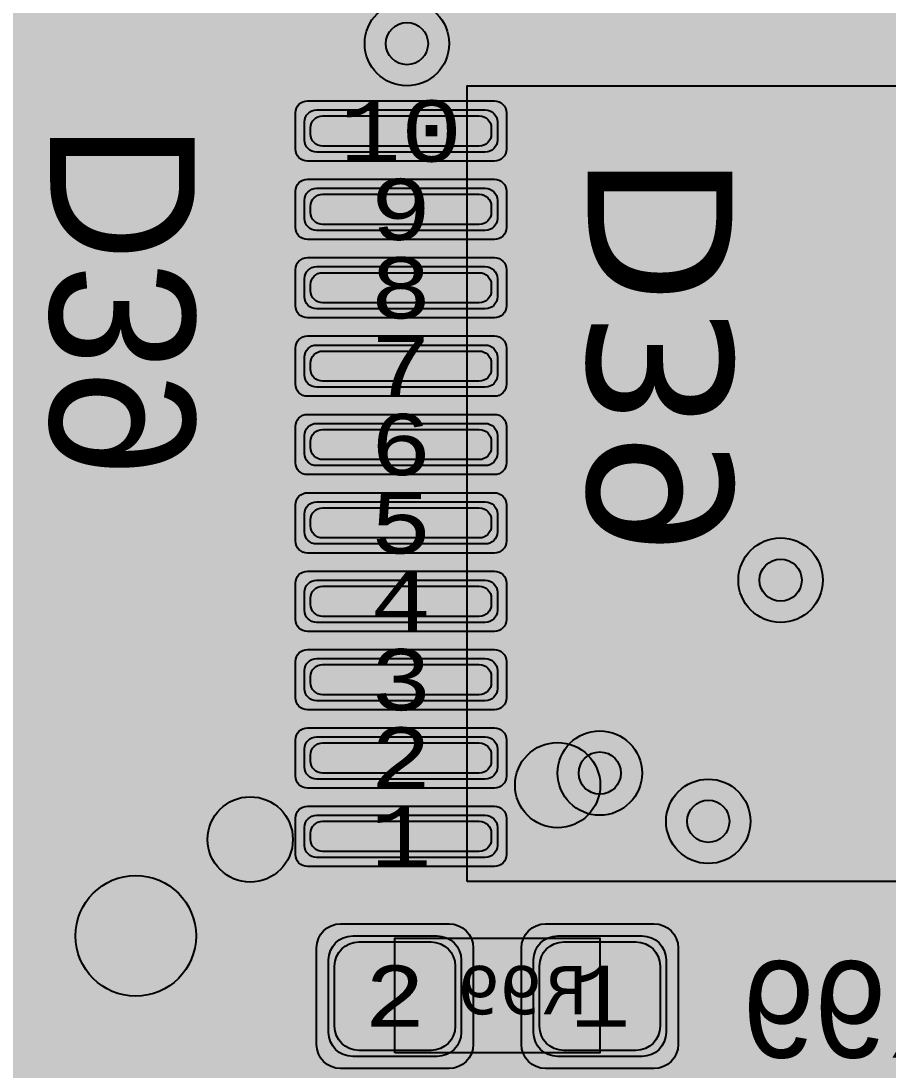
# Model space of a CAD drawing. Extents: x -98 to 119, y -207 to 98.
# Drawn here: x 9.3 to 16.49, y -8.86 to -0.16 of the extents above; entities that cross this region are included whole.
import ezdxf
from ezdxf.enums import TextEntityAlignment as Align

# ---------------------------------------------------------------- set-up
doc = ezdxf.new("R2010")
doc.units = 0
doc.header["$MEASUREMENT"] = 0
for name, color, linetype in [('ASSEMBLY_OUTLINES_BTM', 191, 'CONTINUOUS'), ('ASSEMBLY_PART_NUMBERS_BTM', 191, 'CONTINUOUS'), ('ASSEMBLY_PART_NUMBERS_TOP', 102, 'CONTINUOUS'), ('ASSEMBLY_REF_DES_BTM', 191, 'CONTINUOUS'), ('BOARD_OUTLINE', 10, 'CONTINUOUS'), ('DRILL_DRAWING', 21, 'CONTINUOUS'), ('GENERATED_SILKSCREEN_BTM', 255, 'CONTINUOUS'), ('MANUFACTURING_OUTLINES', 10, 'CONTINUOUS'), ('MOUNTING_HOLES_LAYER_BOT17', 42, 'CONTINUOUS'), ('MOUNTING_HOLES_LAYER_TOP', 42, 'CONTINUOUS'), ('PART_PADS_SMD_BTM', 230, 'CONTINUOUS'), ('PIN_NUMBERS_BTM', 8, 'CONTINUOUS'), ('PIN_NUMBERS_TOP', 8, 'CONTINUOUS'), ('PLACEMENT_OUTLINES_BTM', 222, 'CONTINUOUS'), ('PLANE_DATA_LAYER_BOTTOM', 230, 'CONTINUOUS'), ('PLANE_SHAPES_LAYER_BOTTOM', 230, 'CONTINUOUS'), ('PLANE_SHAPES_LAYER_TOP', 150, 'CONTINUOUS'), ('ROUTE_BORDER', 151, 'CONTINUOUS'), ('SILKSCREEN_OUTLINES_BTM', 211, 'CONTINUOUS'), ('SILKSCREEN_REF_DES_BTM', 211, 'CONTINUOUS'), ('SOLDERMASK_PADS_BTM', 12, 'CONTINUOUS'), ('SOLDERPASTE_PADS_BTM', 12, 'CONTINUOUS'), ('TRACES_LAYER_BOTTOM', 230, 'CONTINUOUS'), ('TRACES_LAYER_TOP', 150, 'CONTINUOUS'), ('VIA_HOLES_LAYER_BOTTOM', 30, 'CONTINUOUS'), ('VIA_HOLES_LAYER_TOP', 30, 'CONTINUOUS'), ('VIA_PADS_LAYER_BOTTOM', 230, 'CONTINUOUS'), ('VIA_PADS_LAYER_TOP', 150, 'CONTINUOUS')]:
    doc.layers.add(name, color=color, linetype=linetype)
doc.styles.add('COURIER_NEW', font='COUR.TTF')
doc.styles.add('VERDANA', font='verdana.TTF')
doc.styles.add('VERIBEST_GERBER_0', font='txt')

msp = doc.modelspace()

# ---------------------------------------------------------------- hatches: boundary and pattern name
at = {"layer": 'ASSEMBLY_OUTLINES_BTM'}
h = msp.add_hatch(color=256, dxfattribs=at)
edge = h.paths.add_edge_path()
edge.add_arc((13.75, -6.5), 0.353553, 0, 360)
at = {"layer": 'GENERATED_SILKSCREEN_BTM'}
h = msp.add_hatch(color=256, dxfattribs=at)
edge = h.paths.add_edge_path()
edge.add_arc((11.2, -6.95), 0.353553, 0, 360)
at = {"layer": 'MOUNTING_HOLES_LAYER_BOT17'}
h = msp.add_hatch(color=256, dxfattribs=at)
edge = h.paths.add_edge_path()
edge.add_arc((10.25, -7.75), 0.5, 0, 360)
at = {"layer": 'MOUNTING_HOLES_LAYER_TOP'}
h = msp.add_hatch(color=256, dxfattribs=at)
edge = h.paths.add_edge_path()
edge.add_arc((10.25, -7.75), 0.5, 0, 360)
at = {"layer": 'PLANE_DATA_LAYER_BOTTOM'}
h = msp.add_hatch(color=256, dxfattribs=at)
h.paths.add_polyline_path([(-96.5, 0, -1), (96.5, 0, -1)], flags=0)
h.paths.add_polyline_path([(92.251979, -7.43598, 0.72698816), (92.479659, -3.637852, -0.30860979), (92.431259, -3.566904, -0.00963525), (92.431316, -3.563968, 0.00963501), (92.5, -0.000006), (92.5, 0.000001, 0.05332526), (90.407665, 19.562826, -0.05332692), (90.405941, 19.578942), (90.405941, 19.578943, -0.23821791), (90.436919, 19.640273, 0.66175504), (89.584154, 23.221888, -0.29529758), (89.523137, 23.277841, 0.02240102), (87.08146, 31.194059, -0.0862063), (87.076996, 31.219756), (87.076996, 31.219757, -0.21018391), (87.101696, 31.275919, 0.67938251), (85.774921, 34.749845, -0.30186499), (85.705267, 34.797373, 0.04791583), (77.514669, 50.475005, -0.14530744), (77.502324, 50.516585, -0.1239887), (77.511414, 50.552678, 0.60660899), (75.516892, 53.486368, -0.27423899), (75.44586, 53.517962, 0.02152308), (70.565432, 59.806101, -0.17759524), (70.547363, 59.855368), (70.547363, 59.855369, -0.1118333), (70.5548, 59.888203, 0.66175545), (68.116894, 62.64715, -0.29529737), (68.036725, 62.667806, 0.05833458), (51.722715, 76.687749, -0.24933783), (51.689123, 76.750923), (51.689123, 76.750924, -0.06075989), (51.691357, 76.76924, 0.7149664), (48.509213, 78.818582, -0.31487112), (48.42205, 78.81342, 0.02280668), (41.042088, 82.896302, -0.28513695), (40.999698, 82.964591), (40.999698, 82.964596, -0.00424702), (40.999709, 82.965891, 0.64704661), (37.697353, 84.5176, -0.28975486), (37.616734, 84.505806, 0.05294354), (19.031563, 90.52099, -0.30833592), (18.972104, 90.582877, 0.69698225), (15.284156, 91.27756, -0.30833961), (15.206255, 91.241547, 0.02237069), (6.993138, 92.235275, -0.31520437), (6.925536, 92.290658, 0.71588806), (3.14462, 92.496703, -0.31520526), (3.0714, 92.448994, 0.06346806), (-20.215283, 90.264015, -0.32014225), (-20.296827, 90.298428, 0.72963938), (-23.995319, 89.386755, -0.32014403), (-24.051528, 89.318386, 0.01866354), (-30.645576, 87.275991, -0.30986574), (-30.72878, 87.298418, 0.70117084), (-34.249879, 85.978007, -0.00275269), (-34.249874, 85.977168, -0.30685575), (-34.29782, 85.9064, 0.04916641), (-50.410548, 77.556603, -0.32354836), (-50.499711, 77.561018, 0.73921276), (-53.660594, 75.408706, -0.07516987), (-53.657188, 75.386179), (-53.657188, 75.386178, -0.24247942), (-53.68916, 75.324127, 0.01996774), (-59.527063, 70.80098, -0.29848709), (-59.610009, 70.791065, 0.55672441), (-62.5, 69), (-62.5, 68.999999, 0.08270852), (-62.392031, 68.351756, -0.29848757), (-62.412702, 68.270818, 0.06718659), (-78.279974, 49.27977, -0.27781781), (-78.350169, 49.24438, 0.43635087), (-80.5, 47.25), (-80.5, 47.249999, 0.14146633), (-80.192238, 46.184011, -0.14146588), (-80.180512, 46.143397), (-80.180512, 46.143396, -0.13119073), (-80.190652, 46.105416, 0.01929482), (-83.506407, 39.786053, -0.3122068), (-83.581614, 39.742899, 0.43912347), (-85.75, 37.75, 0.20482962), (-85.131688, 36.303992, -0.20483071), (-85.10813, 36.248899), (-85.10813, 36.248898, -0.10091901), (-85.114214, 36.219062, 0.04809776), (-90.466303, 19.289839, -0.31487042), (-90.530154, 19.230281, 0.71496565), (-91.24073, 15.512631, -0.26937831), (-91.202277, 15.446437), (-91.202277, 15.446436, -0.04192983), (-91.203345, 15.433723, 0.01884133), (-92.106444, 8.523669, -0.32827121), (-92.166453, 8.456161, 0.35402801), (-93.75, 6.5), (-93.75, 6.499999, 0.3147083), (-92.438077, 4.622088, -0.31470689), (-92.388093, 4.55054), (-92.388093, 4.550537, -0.01228575), (-92.388185, 4.546794, 0.01229418), (-92.5, 0.00001), (-92.5, -0.000004, 0.05293339), (-90.438132, -19.421494, -0.32940864), (-90.475468, -19.504015, 0.27173254), (-91.5, -21.25, 0.40159771), (-89.586502, -23.248128, -0.32940451), (-89.516056, -23.305059, 0.02130735), (-87.207653, -30.839509, -0.32217733), (-87.232533, -30.924924, 0.23066593), (-88, -32.499999), (-88, -32.5, 0.43149503), (-85.882787, -34.496562, -0.3221788), (-85.807634, -34.544174, 0.04801617), (-77.643233, -50.277018, -0.30387878), (-77.644537, -50.3618, 0.152519), (-78, -51.499999), (-78, -51.5, 0.48198292), (-75.552374, -53.449264, -0.30388342), (-75.473145, -53.479475, 0.02199125), (-70.483925, -59.90214, -0.3186215), (-70.47622, -59.989968, 0.72539906), (-67.952631, -62.834176, -0.31862421), (-67.866344, -62.852281, 0.06239253), (-50.265124, -77.650932, -0.25435623), (-50.230332, -77.714899), (-50.230332, -77.7149, -0.03445317), (-50.231054, -77.725364, 0.03445193), (-50.25, -78), (-50.25, -78.000001, 0.60330822), (-47.119729, -79.649997, -0.29136265), (-47.037917, -79.64725, 0.02294124), (-39.54278, -83.621879, -0.2900128), (-39.499155, -83.690765), (-39.499155, -83.690766, -0.00713035), (-39.499186, -83.692939, 0.00713296), (-39.5, -83.749994), (-39.5, -83.75, 0.65808296), (-36.126004, -85.203319, -0.29776298), (-36.043963, -85.188513, 0.04901634), (-18.771876, -90.575199, -0.30186131), (-18.712566, -90.635139, 0.67938177), (-15.056336, -91.31372, -0.30186438), (-14.979467, -91.279054, 0.02174912), (-6.993138, -92.235275, -0.31520437), (-6.925536, -92.290658, 0.71588806), (-3.14462, -92.496703, -0.31520526), (-3.0714, -92.448994, 0.06250827), (19.869968, -90.340657, -0.3455664), (19.954737, -90.381493, 0.79435682), (23.75, -89.500001), (23.75, -89.499973, 0.00508686), (23.749586, -89.459281, -0.34558849), (23.806159, -89.384097, 0.02146945), (31.383958, -87.013201, -0.31444693), (31.468175, -87.035889, 0.70013084), (35, -85.75), (35, -85.749988, 0.00909926), (34.998675, -85.677212, -0.00905723), (34.998625, -85.674452), (34.998625, -85.674439, -0.3044722), (35.045955, -85.60392, 0.04798546), (50.721249, -77.353765, -0.31444166), (50.808431, -77.356288, 0.61621831), (54, -75.75), (54, -75.749999, 0.06775817), (53.927211, -75.215343, -0.06775352), (53.924438, -75.194974), (53.924438, -75.194973, -0.24153729), (53.95619, -75.13308, 0.02236582), (60.452055, -70.01285, -0.31311155), (60.538488, -70.003709, 0.71009535), (63.344013, -67.475653, -0.09971759), (63.33807, -67.446151), (63.33807, -67.44615, -0.20692806), (63.362073, -67.390635, 0.05820555), (77.187807, -50.973449, -0.31748667), (77.269693, -50.94147, 0.72222414), (79.294241, -47.729048, -0.17387366), (79.276877, -47.680625, -0.13609457), (79.287761, -47.641379, 0.02052348), (82.926938, -40.980152, -0.3530032), (83.013777, -40.939997, 0.48811211), (85.5, -39), (85.5, -38.999999, 0.2400736), (84.675602, -37.381988, -0.24007295), (84.644192, -37.320342), (84.644192, -37.320341, -0.10410562), (84.650658, -37.289623, 0.05054674), (90.411157, -19.546683, -0.32146983), (90.476988, -19.487077, 0.38127918), (92.25, -17.5, 0.2751437), (91.203224, -15.741772, -0.27514249), (91.163342, -15.674784), (91.163342, -15.674783, -0.04255495), (91.164442, -15.661882, 0.02223578), (92.195155, -7.50356, -0.31919634)], flags=0)
at = {"layer": 'PLANE_SHAPES_LAYER_BOTTOM'}
h = msp.add_hatch(color=256, dxfattribs=at)
h.paths.add_polyline_path([(-96.5, 0, -1), (96.5, 0, -1)], flags=0)
h.paths.add_polyline_path([(-92.5, 0, -1), (92.5, 0, -1)], flags=0)
at = {"layer": 'PLANE_SHAPES_LAYER_TOP'}
h = msp.add_hatch(color=256, dxfattribs=at)
h.paths.add_polyline_path([(-96.31345, 0, -1), (96.81345, 0, -1)], flags=0)
h.paths.add_polyline_path([(-92.25, 0, -1), (92.75, 0, -1)], flags=0)
h = msp.add_hatch(color=256, dxfattribs=at)
h.paths.add_polyline_path([(46.25, -35.15), (43.875, -38), (28.75, -38), (32.25, -34.5), (32.25, -30.5), (35.75, -30.5), (35.75, -27), (14.25, -27), (14.25, -24), (-10, -24), (-10, -18.75), (1.75, -18.75), (1.75, -9.25), (-10, -9.25), (-10, 32.75), (1.75, 32.75), (1.75, 34.25), (20.25, 34.25), (20.25, 25.25), (22.25, 23.25), (34.5, 23.25), (34.5, -26.5), (41.25, -26.5), (41.25, -20.5), (46.25, -20.5)])
h.paths.add_polyline_path([(-8.75, 10.25), (-8.75, 19.5), (1.25, 19.5), (1.25, 10.25)], flags=16)
h.paths.add_polyline_path([(6, 27.25), (6, 29.75), (15.45, 29.75), (15.45, 27.25)], flags=16)
at = {"layer": 'SILKSCREEN_OUTLINES_BTM'}
h = msp.add_hatch(color=256, dxfattribs=at)
edge = h.paths.add_edge_path()
edge.add_arc((11.2, -6.95), 0.353553, 0, 360)
at = {"layer": 'VIA_HOLES_LAYER_BOTTOM'}
h = msp.add_hatch(color=256, dxfattribs=at)
edge = h.paths.add_edge_path()
edge.add_arc((12.5, -0.35), 0.175, 0, 360)
h = msp.add_hatch(color=256, dxfattribs=at)
edge = h.paths.add_edge_path()
edge.add_arc((15.6, -4.8), 0.175, 0, 360)
h = msp.add_hatch(color=256, dxfattribs=at)
edge = h.paths.add_edge_path()
edge.add_arc((14.1, -6.4), 0.175, 0, 360)
h = msp.add_hatch(color=256, dxfattribs=at)
edge = h.paths.add_edge_path()
edge.add_arc((15, -6.8), 0.175, 0, 360)
at = {"layer": 'VIA_HOLES_LAYER_TOP'}
h = msp.add_hatch(color=256, dxfattribs=at)
edge = h.paths.add_edge_path()
edge.add_arc((12.5, -0.35), 0.175, 0, 360)
h = msp.add_hatch(color=256, dxfattribs=at)
edge = h.paths.add_edge_path()
edge.add_arc((15.6, -4.8), 0.175, 0, 360)
h = msp.add_hatch(color=256, dxfattribs=at)
edge = h.paths.add_edge_path()
edge.add_arc((14.1, -6.4), 0.175, 0, 360)
h = msp.add_hatch(color=256, dxfattribs=at)
edge = h.paths.add_edge_path()
edge.add_arc((15, -6.8), 0.175, 0, 360)

# ---------------------------------------------------------------- linework, layer by layer
at = {"layer": 'ASSEMBLY_OUTLINES_BTM', "const_width": 0.2}
for points in [[(13, -7.3), (13, -0.7), (17.5, -0.7), (17.5, -7.3)], [(6, -15.55), (6, -8.95), (10.5, -8.95), (10.5, -15.55)]]:
    msp.add_lwpolyline(points, close=True, dxfattribs=at)
at = {"layer": 'ASSEMBLY_OUTLINES_BTM'}
msp.add_lwpolyline([(12.4, -8.72), (12.4, -7.77), (14.1, -7.77), (14.1, -8.72)], close=True, dxfattribs=at)
msp.add_circle((13.75, -6.5), 0.353553, dxfattribs=at)
at = {"layer": 'BOARD_OUTLINE', "const_width": 0.1}
msp.add_lwpolyline([(-97.5, 0, -1), (97.5, 0, -1)], format="xyb", close=True, dxfattribs=at)
at = {"layer": 'GENERATED_SILKSCREEN_BTM', "const_width": 0.15}
for points in [[(17.500005, -0.825), (17.499995, -0.825), (17.499995, -0.700005), (13.000005, -0.700005), (13.000005, -0.825), (12.999995, -0.825), (12.999995, -0.7, -0.41421356), (13, -0.699995), (17.5, -0.699995, -0.41421356), (17.500005, -0.7), (17.500005, -0.825)], [(17.500005, -7.3, -0.41421356), (17.5, -7.300005), (13, -7.300005, -0.41421356), (12.999995, -7.3), (12.999995, -7.175), (13.000005, -7.175), (13.000005, -7.299995), (17.499995, -7.299995), (17.499995, -7.175), (17.500005, -7.175), (17.500005, -7.3)], [(13.542098, -7.769995, 0.00001223), (13.542089, -7.770005), (12.957911, -7.770005, 0.00001223), (12.957902, -7.769995), (13.542098, -7.769995)], [(13.533844, -8.720005), (12.966156, -8.720005, 0.00001164), (12.966164, -8.719995), (13.533836, -8.719995, 0.00001164), (13.533844, -8.720005)]]:
    msp.add_lwpolyline(points, format="xyb", dxfattribs=at)
for points in [[(9.54, -1.8082), (9.5376, -1.8022), (9.5364, -1.7986), (9.5352, -1.7926), (9.5352, -1.1854), (9.5376, -1.177), (9.5436, -1.171), (9.5508, -1.1638), (9.5592, -1.1614), (10.7112, -1.1614), (10.7208, -1.1638), (10.7268, -1.171), (10.734, -1.177), (10.7352, -1.1854), (10.7352, -1.7926), (10.7352, -1.7974), (10.734, -1.7998), (10.7328, -1.8034), (10.7304, -1.8082), (10.566, -2.011), (10.5612, -2.0146), (10.5588, -2.0158), (10.5528, -2.0182), (10.5468, -2.0194), (9.7236, -2.0194), (9.7176, -2.0182), (9.714, -2.0158), (9.7104, -2.0158), (9.7092, -2.0146), (9.708, -2.0122), (9.7044, -2.011), (9.54, -1.8082)], [(9.5844, -1.2118), (9.5844, -1.7842), (9.7356, -1.9714), (10.5348, -1.9714), (10.686, -1.7842), (10.686, -1.2118), (9.5844, -1.2118)], [(10.7304, -2.509), (10.566, -2.3062), (10.56, -2.3002), (10.5564, -2.299), (10.5528, -2.299), (10.5444, -2.3002), (10.536, -2.305), (10.53, -2.311), (10.5252, -2.3182), (10.524, -2.3266), (10.5264, -2.335), (10.686, -2.5306), (10.686, -2.9182), (10.5348, -3.1054), (10.3116, -3.1054), (10.1592, -2.9206), (10.1592, -2.7214), (10.1568, -2.7118), (10.152, -2.7058), (10.1436, -2.7022), (10.1352, -2.701), (10.1268, -2.7022), (10.1184, -2.7058), (10.1136, -2.7118), (10.1112, -2.7214), (10.1112, -2.9206), (9.9588, -3.1054), (9.7356, -3.1054), (9.5844, -2.9182), (9.5844, -2.5306), (9.744, -2.335), (9.7464, -2.3266), (9.7452, -2.3182), (9.7416, -2.311), (9.7344, -2.305), (9.7272, -2.3002), (9.7188, -2.299), (9.714, -2.299), (9.7104, -2.3002), (9.7044, -2.3062), (9.54, -2.509), (9.5388, -2.5126), (9.5376, -2.5162), (9.5364, -2.5174), (9.5352, -2.5222), (9.5352, -2.9266), (9.5364, -2.9326), (9.5376, -2.935), (9.5388, -2.9386), (9.54, -2.9422), (9.7044, -3.145), (9.7104, -3.1486), (9.7152, -3.1498), (9.7188, -3.1522), (9.7236, -3.1534), (9.9708, -3.1534), (9.9744, -3.1522), (9.9828, -3.1498), (9.9888, -3.1486), (9.9912, -3.145), (10.1352, -2.9686), (10.2792, -3.145), (10.2816, -3.1462), (10.284, -3.1486), (10.2852, -3.1498), (10.2876, -3.1498), (10.296, -3.1522), (10.2996, -3.1534), (10.5468, -3.1534), (10.5528, -3.1522), (10.5576, -3.1498), (10.5624, -3.1486), (10.566, -3.145), (10.7304, -2.9422), (10.7328, -2.9374), (10.734, -2.9362), (10.734, -2.9326), (10.7352, -2.9314), (10.7352, -2.9302), (10.7352, -2.9266), (10.7352, -2.5222), (10.734, -2.5174), (10.7328, -2.5126), (10.7304, -2.509)], [(10.7304, -3.643), (10.566, -3.4414), (10.56, -3.4354), (10.5528, -3.4342), (10.5444, -3.4354), (10.536, -3.4402), (10.53, -3.445), (10.5252, -3.4534), (10.524, -3.4606), (10.5264, -3.469), (10.686, -3.6646), (10.686, -4.0522), (10.5348, -4.2394), (10.104, -4.2394), (10.236, -4.0762), (10.2384, -4.0714), (10.2396, -4.0702), (10.2408, -4.0666), (10.2408, -4.0618), (10.2408, -3.6574), (10.2408, -3.6526), (10.2384, -3.6454), (10.236, -3.643), (10.0728, -3.4414), (10.0716, -3.439), (10.0692, -3.4366), (10.0656, -3.4342), (10.0572, -3.4318), (10.0524, -3.4306), (9.7236, -3.4306), (9.7176, -3.4318), (9.7128, -3.4342), (9.7092, -3.4366), (9.708, -3.439), (9.7044, -3.4414), (9.54, -3.643), (9.5388, -3.6478), (9.5376, -3.6514), (9.5364, -3.6526), (9.5352, -3.6574), (9.5352, -4.0618), (9.5364, -4.0666), (9.5364, -4.0678), (9.5376, -4.069), (9.5388, -4.0726), (9.54, -4.0774), (9.7044, -4.279), (9.7104, -4.2826), (9.7152, -4.2838), (9.7188, -4.2862), (9.7236, -4.2874), (10.5468, -4.2874), (10.5504, -4.2862), (10.5588, -4.2838), (10.5612, -4.2826), (10.566, -4.279), (10.7304, -4.0774), (10.7328, -4.0714), (10.734, -4.0702), (10.734, -4.0678), (10.7352, -4.0654), (10.7352, -4.0642), (10.7352, -4.0618), (10.7352, -3.6574), (10.734, -3.6526), (10.7328, -3.6478), (10.7304, -3.643)], [(9.7356, -3.4798), (10.0404, -3.4798), (10.1928, -3.6646), (10.1928, -4.0522), (10.0404, -4.2394), (9.7356, -4.2394), (9.5844, -4.0522), (9.5844, -3.6646), (9.7356, -3.4798)], [(15.4888, -8.7704), (15.6232, -8.6608), (15.6256, -8.6592), (15.6272, -8.6568), (15.628, -8.652), (15.6272, -8.6464), (15.6248, -8.6408), (15.6208, -8.6368), (15.616, -8.6336), (15.6104, -8.6328), (15.6048, -8.6344), (15.4744, -8.7408), (15.216, -8.7408), (15.0912, -8.64), (15.0912, -8.3528), (15.2, -8.4408), (15.2032, -8.4424), (15.204, -8.4432), (15.2064, -8.444), (15.2096, -8.444), (15.4792, -8.444), (15.4824, -8.444), (15.4872, -8.4424), (15.4888, -8.4408), (15.6232, -8.332), (15.6256, -8.3312), (15.6264, -8.3296), (15.628, -8.3272), (15.6296, -8.3216), (15.6304, -8.3184), (15.6304, -8.0992), (15.6296, -8.0952), (15.628, -8.092), (15.6264, -8.0896), (15.6256, -8.0888), (15.6232, -8.0864), (15.4888, -7.9768), (15.4856, -7.976), (15.484, -7.9752), (15.4824, -7.9744), (15.4792, -7.9736), (15.2096, -7.9736), (15.2064, -7.9744), (15.2048, -7.9752), (15.2024, -7.976), (15.1992, -7.9768), (15.0648, -8.0864), (15.0624, -8.0904), (15.0616, -8.0936), (15.06, -8.096), (15.0592, -8.0992), (15.0592, -8.648), (15.06, -8.6504), (15.0616, -8.656), (15.0624, -8.6576), (15.0648, -8.6608), (15.1992, -8.7704), (15.2032, -8.772), (15.204, -8.7728), (15.2064, -8.7728), (15.2072, -8.7736), (15.208, -8.7736), (15.2096, -8.7736), (15.4792, -8.7736), (15.4824, -8.7728), (15.4856, -8.772), (15.4888, -8.7704)], [(16.2448, -8.7704), (16.3792, -8.6608), (16.3816, -8.6592), (16.3832, -8.6568), (16.384, -8.652), (16.3832, -8.6464), (16.3808, -8.6408), (16.3768, -8.6368), (16.372, -8.6336), (16.3664, -8.6328), (16.3608, -8.6344), (16.2304, -8.7408), (15.972, -8.7408), (15.8472, -8.64), (15.8472, -8.3528), (15.956, -8.4408), (15.9592, -8.4424), (15.96, -8.4432), (15.9624, -8.444), (15.9656, -8.444), (16.2352, -8.444), (16.2384, -8.444), (16.2432, -8.4424), (16.2448, -8.4408), (16.3792, -8.332), (16.3816, -8.3312), (16.3824, -8.3296), (16.384, -8.3272), (16.3856, -8.3216), (16.3864, -8.3184), (16.3864, -8.0992), (16.3856, -8.0952), (16.384, -8.092), (16.3824, -8.0896), (16.3816, -8.0888), (16.3792, -8.0864), (16.2448, -7.9768), (16.2416, -7.976), (16.24, -7.9752), (16.2384, -7.9744), (16.2352, -7.9736), (15.9656, -7.9736), (15.9624, -7.9744), (15.9608, -7.9752), (15.9584, -7.976), (15.9552, -7.9768), (15.8208, -8.0864), (15.8184, -8.0904), (15.8176, -8.0936), (15.816, -8.096), (15.8152, -8.0992), (15.8152, -8.648), (15.816, -8.6504), (15.8176, -8.656), (15.8184, -8.6576), (15.8208, -8.6608), (15.9552, -8.7704), (15.9592, -8.772), (15.96, -8.7728), (15.9624, -8.7728), (15.9632, -8.7736), (15.964, -8.7736), (15.9656, -8.7736), (16.2352, -8.7736), (16.2384, -8.7728), (16.2416, -8.772), (16.2448, -8.7704)], [(15.5976, -8.1072), (15.5976, -8.3104), (15.4744, -8.412), (15.216, -8.412), (15.0912, -8.3104), (15.0912, -8.1072), (15.216, -8.0064), (15.4744, -8.0064), (15.5976, -8.1072)], [(16.3536, -8.1072), (16.3536, -8.3104), (16.2304, -8.412), (15.972, -8.412), (15.8472, -8.3104), (15.8472, -8.1072), (15.972, -8.0064), (16.2304, -8.0064), (16.3536, -8.1072)]]:
    msp.add_lwpolyline(points, dxfattribs=at)
for points in [[(12.999995, -1.475), (12.999995, -1.325), (13.000005, -1.325), (13.000005, -1.475)], [(12.999995, -2.125), (12.999995, -1.975), (13.000005, -1.975), (13.000005, -2.125)], [(12.999995, -2.775), (12.999995, -2.625), (13.000005, -2.625), (13.000005, -2.775)], [(12.999995, -3.425), (12.999995, -3.275), (13.000005, -3.275), (13.000005, -3.425)], [(12.999995, -4.075), (12.999995, -3.925), (13.000005, -3.925), (13.000005, -4.075)], [(12.999995, -4.725), (12.999995, -4.575), (13.000005, -4.575), (13.000005, -4.725)], [(12.999995, -5.375), (12.999995, -5.225), (13.000005, -5.225), (13.000005, -5.375)], [(12.999995, -6.025), (12.999995, -5.875), (13.000005, -5.875), (13.000005, -6.025)], [(12.999995, -6.675), (12.999995, -6.525), (13.000005, -6.525), (13.000005, -6.675)]]:
    msp.add_lwpolyline(points, close=True, dxfattribs=at)
at = {"layer": 'GENERATED_SILKSCREEN_BTM'}
msp.add_circle((11.2, -6.95), 0.353553, dxfattribs=at)
at = {"layer": 'MANUFACTURING_OUTLINES'}
msp.add_circle((0, 0), 97.575405, dxfattribs=at)
at = {"layer": 'MOUNTING_HOLES_LAYER_BOT17'}
msp.add_circle((10.25, -7.75), 0.5, dxfattribs=at)
at = {"layer": 'MOUNTING_HOLES_LAYER_TOP'}
msp.add_circle((10.25, -7.75), 0.5, dxfattribs=at)
at = {"layer": 'PART_PADS_SMD_BTM'}
for points in [[(11.65, -1, -0.41421356), (11.75, -0.9), (13.15, -0.9, -0.41421356), (13.25, -1), (13.25, -1.15, -0.41421356), (13.15, -1.25), (11.75, -1.25, -0.41421356), (11.65, -1.15)], [(11.65, -1.65, -0.41421356), (11.75, -1.55), (13.15, -1.55, -0.41421356), (13.25, -1.65), (13.25, -1.8, -0.41421356), (13.15, -1.9), (11.75, -1.9, -0.41421356), (11.65, -1.8)], [(11.65, -2.3, -0.41421356), (11.75, -2.2), (13.15, -2.2, -0.41421356), (13.25, -2.3), (13.25, -2.45, -0.41421356), (13.15, -2.55), (11.75, -2.55, -0.41421356), (11.65, -2.45)], [(11.65, -2.95, -0.41421356), (11.75, -2.85), (13.15, -2.85, -0.41421356), (13.25, -2.95), (13.25, -3.1, -0.41421356), (13.15, -3.2), (11.75, -3.2, -0.41421356), (11.65, -3.1)], [(11.65, -3.6, -0.41421356), (11.75, -3.5), (13.15, -3.5, -0.41421356), (13.25, -3.6), (13.25, -3.75, -0.41421356), (13.15, -3.85), (11.75, -3.85, -0.41421356), (11.65, -3.75)], [(11.65, -4.25, -0.41421356), (11.75, -4.15), (13.15, -4.15, -0.41421356), (13.25, -4.25), (13.25, -4.4, -0.41421356), (13.15, -4.5), (11.75, -4.5, -0.41421356), (11.65, -4.4)], [(11.65, -4.9, -0.41421356), (11.75, -4.8), (13.15, -4.8, -0.41421356), (13.25, -4.9), (13.25, -5.05, -0.41421356), (13.15, -5.15), (11.75, -5.15, -0.41421356), (11.65, -5.05)], [(11.65, -5.55, -0.41421356), (11.75, -5.45), (13.15, -5.45, -0.41421356), (13.25, -5.55), (13.25, -5.7, -0.41421356), (13.15, -5.8), (11.75, -5.8, -0.41421356), (11.65, -5.7)], [(11.65, -6.2, -0.41421356), (11.75, -6.1), (13.15, -6.1, -0.41421356), (13.25, -6.2), (13.25, -6.35, -0.41421356), (13.15, -6.45), (11.75, -6.45, -0.41421356), (11.65, -6.35)], [(11.65, -6.85, -0.41421356), (11.75, -6.75), (13.15, -6.75, -0.41421356), (13.25, -6.85), (13.25, -7, -0.41421356), (13.15, -7.1), (11.75, -7.1, -0.41421356), (11.65, -7)], [(12.95, -8.55, -0.41421356), (12.75, -8.75), (12.05, -8.75, -0.41421356), (11.85, -8.55), (11.85, -7.95, -0.41421356), (12.05, -7.75), (12.75, -7.75, -0.41421356), (12.95, -7.95)], [(14.65, -8.55, -0.41421356), (14.45, -8.75), (13.75, -8.75, -0.41421356), (13.55, -8.55), (13.55, -7.95, -0.41421356), (13.75, -7.75), (14.45, -7.75, -0.41421356), (14.65, -7.95)]]:
    msp.add_lwpolyline(points, format="xyb", close=True, dxfattribs=at)
at = {"layer": 'PLACEMENT_OUTLINES_BTM'}
for points in [[(13, -7.3), (13, -0.7), (17.5, -0.7), (17.5, -7.3)], [(12.4, -8.72), (12.4, -7.77), (14.1, -7.77), (14.1, -8.72)]]:
    msp.add_lwpolyline(points, close=True, dxfattribs=at)
at = {"layer": 'ROUTE_BORDER'}
msp.add_circle((0, 0), 96.5, dxfattribs=at)
at = {"layer": 'SILKSCREEN_OUTLINES_BTM'}
for points in [[(13, -7.3), (13, -0.7), (17.5, -0.7), (17.5, -7.3)], [(12.4, -8.72), (12.4, -7.77), (14.1, -7.77), (14.1, -8.72)]]:
    msp.add_lwpolyline(points, close=True, dxfattribs=at)
msp.add_circle((11.2, -6.95), 0.353553, dxfattribs=at)
at = {"layer": 'SOLDERMASK_PADS_BTM'}
for points in [[(11.575, -0.925, -0.41421356), (11.675, -0.825), (13.225, -0.825, -0.41421356), (13.325, -0.925), (13.325, -1.225, -0.41421356), (13.225, -1.325), (11.675, -1.325, -0.41421356), (11.575, -1.225)], [(11.575, -1.575, -0.41421356), (11.675, -1.475), (13.225, -1.475, -0.41421356), (13.325, -1.575), (13.325, -1.875, -0.41421356), (13.225, -1.975), (11.675, -1.975, -0.41421356), (11.575, -1.875)], [(11.575, -2.225, -0.41421356), (11.675, -2.125), (13.225, -2.125, -0.41421356), (13.325, -2.225), (13.325, -2.525, -0.41421356), (13.225, -2.625), (11.675, -2.625, -0.41421356), (11.575, -2.525)], [(11.575, -2.875, -0.41421356), (11.675, -2.775), (13.225, -2.775, -0.41421356), (13.325, -2.875), (13.325, -3.175, -0.41421356), (13.225, -3.275), (11.675, -3.275, -0.41421356), (11.575, -3.175)], [(11.575, -3.525, -0.41421356), (11.675, -3.425), (13.225, -3.425, -0.41421356), (13.325, -3.525), (13.325, -3.825, -0.41421356), (13.225, -3.925), (11.675, -3.925, -0.41421356), (11.575, -3.825)], [(11.575, -4.175, -0.41421356), (11.675, -4.075), (13.225, -4.075, -0.41421356), (13.325, -4.175), (13.325, -4.475, -0.41421356), (13.225, -4.575), (11.675, -4.575, -0.41421356), (11.575, -4.475)], [(11.575, -4.825, -0.41421356), (11.675, -4.725), (13.225, -4.725, -0.41421356), (13.325, -4.825), (13.325, -5.125, -0.41421356), (13.225, -5.225), (11.675, -5.225, -0.41421356), (11.575, -5.125)], [(11.575, -5.475, -0.41421356), (11.675, -5.375), (13.225, -5.375, -0.41421356), (13.325, -5.475), (13.325, -5.775, -0.41421356), (13.225, -5.875), (11.675, -5.875, -0.41421356), (11.575, -5.775)], [(11.575, -6.125, -0.41421356), (11.675, -6.025), (13.225, -6.025, -0.41421356), (13.325, -6.125), (13.325, -6.425, -0.41421356), (13.225, -6.525), (11.675, -6.525, -0.41421356), (11.575, -6.425)], [(11.575, -6.775, -0.41421356), (11.675, -6.675), (13.225, -6.675, -0.41421356), (13.325, -6.775), (13.325, -7.075, -0.41421356), (13.225, -7.175), (11.675, -7.175, -0.41421356), (11.575, -7.075)], [(13.05, -8.65, -0.41421356), (12.85, -8.85), (11.95, -8.85, -0.41421356), (11.75, -8.65), (11.75, -7.85, -0.41421356), (11.95, -7.65), (12.85, -7.65, -0.41421356), (13.05, -7.85)], [(14.75, -8.65, -0.41421356), (14.55, -8.85), (13.65, -8.85, -0.41421356), (13.45, -8.65), (13.45, -7.85, -0.41421356), (13.65, -7.65), (14.55, -7.65, -0.41421356), (14.75, -7.85)]]:
    msp.add_lwpolyline(points, format="xyb", close=True, dxfattribs=at)
at = {"layer": 'SOLDERPASTE_PADS_BTM'}
for points in [[(11.7, -1.05, -0.41421356), (11.8, -0.95), (13.1, -0.95, -0.41421356), (13.2, -1.05), (13.2, -1.1, -0.41421356), (13.1, -1.2), (11.8, -1.2, -0.41421356), (11.7, -1.1)], [(11.7, -1.7, -0.41421356), (11.8, -1.6), (13.1, -1.6, -0.41421356), (13.2, -1.7), (13.2, -1.75, -0.41421356), (13.1, -1.85), (11.8, -1.85, -0.41421356), (11.7, -1.75)], [(11.7, -2.35, -0.41421356), (11.8, -2.25), (13.1, -2.25, -0.41421356), (13.2, -2.35), (13.2, -2.4, -0.41421356), (13.1, -2.5), (11.8, -2.5, -0.41421356), (11.7, -2.4)], [(11.7, -3, -0.41421356), (11.8, -2.9), (13.1, -2.9, -0.41421356), (13.2, -3), (13.2, -3.05, -0.41421356), (13.1, -3.15), (11.8, -3.15, -0.41421356), (11.7, -3.05)], [(11.7, -3.65, -0.41421356), (11.8, -3.55), (13.1, -3.55, -0.41421356), (13.2, -3.65), (13.2, -3.7, -0.41421356), (13.1, -3.8), (11.8, -3.8, -0.41421356), (11.7, -3.7)], [(11.7, -4.3, -0.41421356), (11.8, -4.2), (13.1, -4.2, -0.41421356), (13.2, -4.3), (13.2, -4.35, -0.41421356), (13.1, -4.45), (11.8, -4.45, -0.41421356), (11.7, -4.35)], [(11.7, -4.95, -0.41421356), (11.8, -4.85), (13.1, -4.85, -0.41421356), (13.2, -4.95), (13.2, -5, -0.41421356), (13.1, -5.1), (11.8, -5.1, -0.41421356), (11.7, -5)], [(11.7, -5.6, -0.41421356), (11.8, -5.5), (13.1, -5.5, -0.41421356), (13.2, -5.6), (13.2, -5.65, -0.41421356), (13.1, -5.75), (11.8, -5.75, -0.41421356), (11.7, -5.65)], [(11.7, -6.25, -0.41421356), (11.8, -6.15), (13.1, -6.15, -0.41421356), (13.2, -6.25), (13.2, -6.3, -0.41421356), (13.1, -6.4), (11.8, -6.4, -0.41421356), (11.7, -6.3)], [(11.7, -6.9, -0.41421356), (11.8, -6.8), (13.1, -6.8, -0.41421356), (13.2, -6.9), (13.2, -6.95, -0.41421356), (13.1, -7.05), (11.8, -7.05, -0.41421356), (11.7, -6.95)], [(12.9, -8.5, -0.41421356), (12.7, -8.7), (12.1, -8.7, -0.41421356), (11.9, -8.5), (11.9, -8, -0.41421356), (12.1, -7.8), (12.7, -7.8, -0.41421356), (12.9, -8)], [(14.6, -8.5, -0.41421356), (14.4, -8.7), (13.8, -8.7, -0.41421356), (13.6, -8.5), (13.6, -8, -0.41421356), (13.8, -7.8), (14.4, -7.8, -0.41421356), (14.6, -8)]]:
    msp.add_lwpolyline(points, format="xyb", close=True, dxfattribs=at)
at = {"layer": 'TRACES_LAYER_BOTTOM'}
for points, const_width in [([(5.45, 17.525), (6.525, 17.525), (9.898808, 14.151192), (9.898808, 11.244878), (11.233335, 9.910351), (11.233335, -1.583335), (11.375, -1.725), (12.45, -1.725)], 0.25), ([(5.45, 16.875), (6.525, 16.875), (9.498808, 13.901192), (9.498808, 11.079192), (10.833335, 9.744665), (10.833335, -1.833335), (11.375, -2.375), (12.45, -2.375)], 0.25), ([(5.45, 16.225), (6.525, 16.225), (9.098808, 13.651192), (9.098808, 10.913506), (10.433335, 9.578979), (10.433335, -2.083335), (11.375, -3.025), (12.45, -3.025)], 0.25), ([(5.45, 15.575), (6.525, 15.575), (8.698808, 13.401192), (8.698808, 10.74782), (10.033335, 9.413293), (10.033335, -2.333335), (11.375, -3.675), (12.45, -3.675)], 0.25), ([(5.45, 14.925), (6.525, 14.925), (8.298808, 13.151192), (8.298808, 10.582134), (9.633335, 9.247607), (9.633335, -2.583335), (11.375, -4.325), (12.45, -4.325)], 0.25), ([(11.05, 14.925), (13.03908, 14.925), (15.325, 12.63908), (15.325, 5.799289), (13.425, 3.899289), (13.425, 0.903248), (15.6, -1.271752), (15.6, -4.8)], 0.25), ([(5.45, 14.275), (6.525, 14.275), (7.898808, 12.901192), (7.898808, 10.416448), (9.233335, 9.081921), (9.233335, -2.833335), (11.375, -4.975), (12.45, -4.975)], 0.25), ([(15, -6.8), (15, -5.892492), (14.549027, -5.441519), (14.549027, -0.949457), (13.025, 0.57457), (13.025, 4.087562), (14.925, 5.987562), (14.925, 12.3732), (13.0232, 14.275), (11.05, 14.275)], 0.25), ([(5.45, 13.625), (6.525, 13.625), (7.498808, 12.651192), (7.498808, 10.250762), (8.833335, 8.916235), (8.833335, -3.083335), (11.375, -5.625), (12.45, -5.625)], 0.25), ([(11.05, 13.625), (13.06102, 13.625), (14.525, 12.16102), (14.525, 6.153248), (12.625, 4.253248), (12.625, 0.408884), (14.1, -1.066116), (14.1, -6.4)], 0.25), ([(5.45, 12.975), (6.525, 12.975), (7.098808, 12.401192), (7.098808, 10.085076), (8.433335, 8.750549), (8.433335, -3.333335), (11.375, -6.275), (12.45, -6.275)], 0.25), ([(7.8, 1.8), (7.8, 1.175), (7.682481, 1.057481), (7.682481, -7.447786), (9.953826, -9.719131), (9.953826, -11.253826), (9.975, -11.275), (11.05, -11.275)], 0.25), ([(15.15, 0.5), (15.2, 0.5), (16.469995, -0.769995), (16.469995, -6.419995), (16.975, -6.925), (18.05, -6.925)], 0.35), ([(12.5, -0.35), (12.45, -0.4), (12.45, -1.075)], 0.35), ([(12.4, -8.25), (12.4, -7.45), (12.45, -7.4), (12.45, -6.925)], 0.35), ([(14.1, -8.25), (17.225, -8.25), (17.475, -8), (18.05, -8)], 0.35)]:
    msp.add_lwpolyline(points, dxfattribs=dict(at, const_width=const_width))
at = {"layer": 'TRACES_LAYER_TOP', "const_width": 0.35}
for points in [[(12.8, -11.4), (12.8, -10.775), (12.268031, -10.243031), (12.268031, -2.715853), (13.439993, -1.543891), (13.439993, 0.260007), (11.9, 1.8)], [(14.7, -11.3), (14.7, -10.625), (14.681098, -10.606098), (14.681098, -8.540712), (13.289363, -7.148977), (13.289363, -6.069875), (14.117296, -5.241942), (15.158058, -5.241942), (15.6, -4.8)], [(14.1, -6.4), (14.541942, -5.958058), (15.384068, -5.958058), (16.6, -7.17399), (16.6, -11.3)], [(15.6, -11.3), (15.6, -8.075), (15, -7.475), (15, -6.8)]]:
    msp.add_lwpolyline(points, dxfattribs=at)
at = {"layer": 'VIA_HOLES_LAYER_BOTTOM'}
for centre in [(12.5, -0.35), (15.6, -4.8), (14.1, -6.4), (15, -6.8)]:
    msp.add_circle(centre, 0.175, dxfattribs=at)
at = {"layer": 'VIA_HOLES_LAYER_TOP'}
for centre in [(12.5, -0.35), (15.6, -4.8), (14.1, -6.4), (15, -6.8)]:
    msp.add_circle(centre, 0.175, dxfattribs=at)
at = {"layer": 'VIA_PADS_LAYER_BOTTOM'}
for centre in [(12.5, -0.35), (15.6, -4.8), (14.1, -6.4), (15, -6.8)]:
    msp.add_circle(centre, 0.35, dxfattribs=at)
at = {"layer": 'VIA_PADS_LAYER_TOP'}
for centre in [(12.5, -0.35), (15.6, -4.8), (14.1, -6.4), (15, -6.8)]:
    msp.add_circle(centre, 0.35, dxfattribs=at)

# ---------------------------------------------------------------- texts
at = {"layer": 'ASSEMBLY_PART_NUMBERS_BTM', "style": 'VERIBEST_GERBER_0', "text_generation_flag": 2}
for s, p in [('ERJ-3GEY0R00V', (10.71, 11)), ('CL21B225KOFNNNE', (10.46, 7.25)), ('7914G-1-000E', (8.29, 5.75)), ('SN74ABT245BNSR', (12.71, -4))]:
    msp.add_text(s, height=2.032, rotation=90, dxfattribs=at).set_placement(p, align=Align.TOP_LEFT)
for s, p in [('CL21B106KOQNNNE', (20.75, -1.79)), ('MMZ1608S102A', (16, -2.04)), ('ERJ-3EKF6190V', (27, -2.21)), ('ERJ-3EKF6190V', (30.5, -2.96)), ('ERJ-3EKF6190V', (27, -4.46)), ('ERJ-3EKF6190V', (30.5, -5.71)), ('CL21B225KOFNNNE', (20.5, -6.96)), ('ERJ-3EKF6190V', (27, -7.21)), ('ERJ-3EKF6190V', (30.5, -8.71))]:
    msp.add_text(s, height=2.032, dxfattribs=at).set_placement(p, align=Align.TOP_LEFT)
at = {"layer": 'ASSEMBLY_PART_NUMBERS_TOP', "style": 'VERIBEST_GERBER_0'}
msp.add_text('ERJ-3EKF4701V', height=2.032, dxfattribs=at).set_placement((-0.25, -8.21), align=Align.TOP_LEFT)
at = {"layer": 'ASSEMBLY_REF_DES_BTM', "style": 'VERDANA', "text_generation_flag": 2}
msp.add_text('D39', height=1.2, rotation=90, dxfattribs=at).set_placement((14, -1.25), align=Align.TOP_LEFT)
msp.add_text('R99', height=0.4, dxfattribs=at).set_placement((14, -8), align=Align.TOP_LEFT)
at = {"layer": 'DRILL_DRAWING', "style": 'VERIBEST_GERBER_0'}
for s, p in [('A', (12.5, -0.35)), ('A', (15.6, -4.8)), ('R', (8.75, -5.25)), ('A', (14.1, -6.4)), ('A', (15, -6.8)), ('R', (10.25, -7.75))]:
    msp.add_text(s, height=2, dxfattribs=at).set_placement(p, align=Align.MIDDLE_CENTER)
at = {"layer": 'PIN_NUMBERS_BTM', "style": 'COURIER_NEW'}
for s, p in [('10', (12.45, -1.075)), ('9', (12.45, -1.725)), ('8', (12.45, -2.375)), ('7', (12.45, -3.025)), ('6', (12.45, -3.675)), ('5', (12.45, -4.325)), ('4', (12.45, -4.975)), ('3', (12.45, -5.625)), ('2', (12.45, -6.275)), ('1', (12.45, -6.925)), ('2', (12.4, -8.25)), ('1', (14.1, -8.25))]:
    msp.add_text(s, height=0.508, dxfattribs=at).set_placement(p, align=Align.MIDDLE_CENTER)
at = {"layer": 'PIN_NUMBERS_TOP', "style": 'COURIER_NEW'}
for s, p in [('10', (12.45, -1.075)), ('9', (12.45, -1.725)), ('8', (12.45, -2.375)), ('7', (12.45, -3.025)), ('6', (12.45, -3.675)), ('5', (12.45, -4.325)), ('4', (12.45, -4.975)), ('3', (12.45, -5.625)), ('2', (12.45, -6.275)), ('1', (12.45, -6.925)), ('2', (12.4, -8.25)), ('1', (14.1, -8.25))]:
    msp.add_text(s, height=0.508, dxfattribs=at).set_placement(p, align=Align.MIDDLE_CENTER)
at = {"layer": 'SILKSCREEN_REF_DES_BTM', "style": 'VERIBEST_GERBER_0', "text_generation_flag": 2}
msp.add_text('D39', height=1.2, rotation=90, dxfattribs=at).set_placement((9.54, -1), align=Align.TOP_LEFT)
msp.add_text('R99', height=0.8, dxfattribs=at).set_placement((17.25, -7.96), align=Align.TOP_LEFT)

doc.saveas('drawing.dxf')
